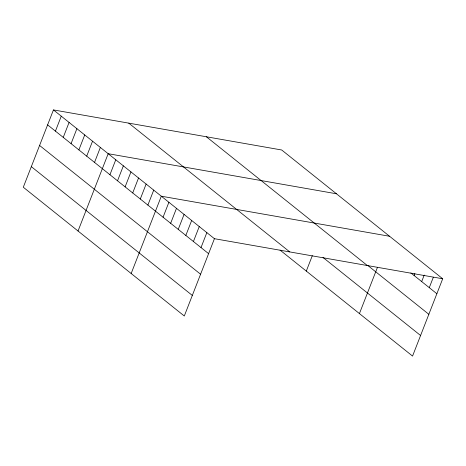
<?xml version="1.0" encoding="UTF-8"?>
<svg xmlns="http://www.w3.org/2000/svg" width="466" height="466" viewBox="0 0 466 466"><rect width="100%" height="100%" fill="white"/><g stroke="black" fill="none" stroke-linecap="round" stroke-linejoin="round"><path stroke-width="0.7" d="M53.444 109.918L23.3 187.233L184.297 316.006L214.436 238.697L53.444 109.918L281.703 149.994L442.7 278.767L412.556 356.082L280.049 250.091M55.431 131.132L61.262 116.174M63.248 137.388L69.079 122.43M71.071 143.639L76.902 128.686M78.888 149.895L84.719 134.942M86.711 156.151L92.542 141.192M94.528 162.407L100.359 147.448M78.038 231.014L108.182 153.704L336.44 193.78M109.941 174.733L115.772 159.774M117.531 180.802L123.362 165.844M125.121 186.872L130.952 171.919M132.705 192.941L138.542 177.989M140.295 199.017L146.132 184.058M147.885 205.087L153.722 190.128M131.167 273.507L161.312 196.198L389.57 236.274M163.065 217.226L168.896 202.273M170.655 223.296L176.486 208.343M178.245 229.371L184.076 214.412M185.835 235.441L191.666 220.482M193.425 241.51L199.256 226.552M201.015 247.58L206.846 232.627M306.302 271.09L312.319 255.653M359.432 313.583L377.472 267.303M414.099 275.517L414.862 273.565M421.689 281.586L424.223 275.08M429.279 287.656L433.333 277.253M214.436 238.697L442.7 278.767M410.849 272.913L436.869 293.726M368.128 265.736L428.848 314.305M206.38 136.771L367.371 265.544M322.996 257.448L420.582 335.503M128.767 123.146L289.765 251.92M47.608 124.876L208.605 253.655M39.587 145.456L200.584 274.229M31.321 166.653L192.318 295.427"/></g></svg>
